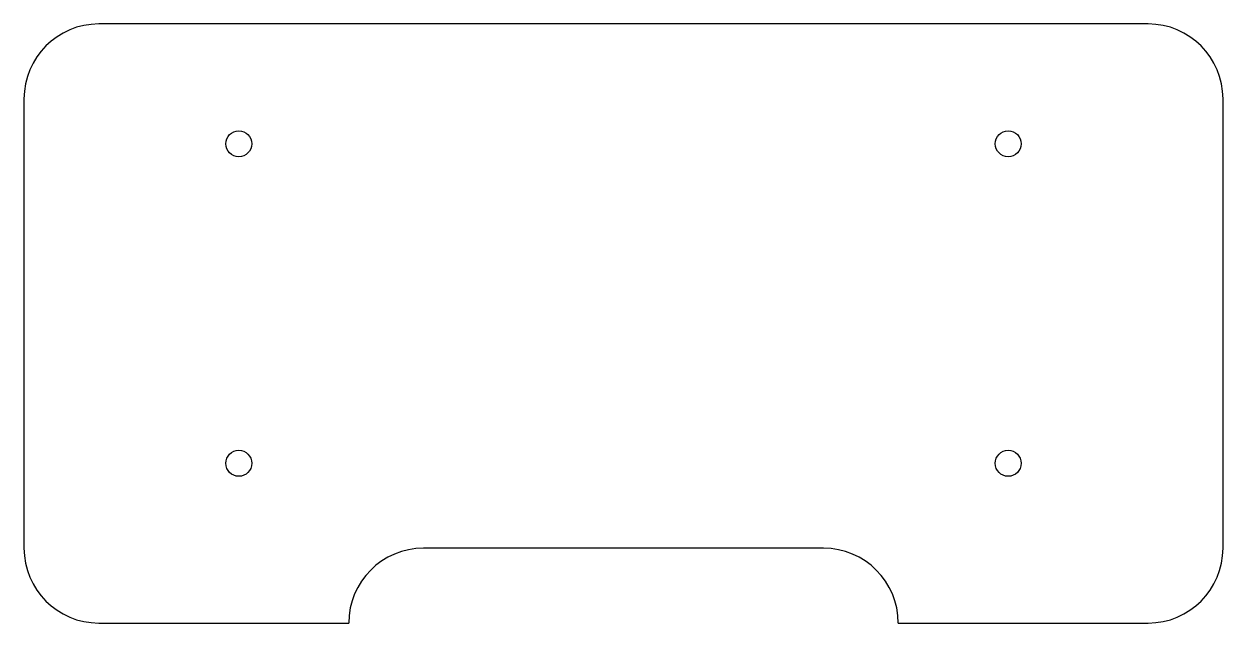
# Model space of a CAD drawing. Header units: millimetres. Extents: x -120 to 120, y -60 to 60.
import ezdxf

# ---------------------------------------------------------------- set-up
doc = ezdxf.new("R2010")
doc.units = ezdxf.units.MM

msp = doc.modelspace()

# ---------------------------------------------------------------- linework, layer by layer
at = {"color": 7, "linetype": 'Continuous', "lineweight": 25}
for p, q in [((105, 60), (-105, 60)), ((-120, 45), (-120, -45)), ((120, -45), (120, 45)), ((40, -45), (-40, -45)), ((-105, -60), (-55, -60)), ((55, -60), (105, -60))]:
    msp.add_line(p, q, dxfattribs=at)
for centre in [(-77, 36), (77, 36), (-77, -28), (77, -28)]:
    msp.add_circle(centre, 2.6, dxfattribs=at)
for centre, start, end in [((105, 45), 0, 90), ((-105, 45), 90, 180), ((-105, -45), 180, 270), ((-40, -60), 90, 180), ((40, -60), 0, 90), ((105, -45), 270, 0)]:
    msp.add_arc(centre, 15, start, end, dxfattribs=at)

doc.saveas('drawing.dxf')
